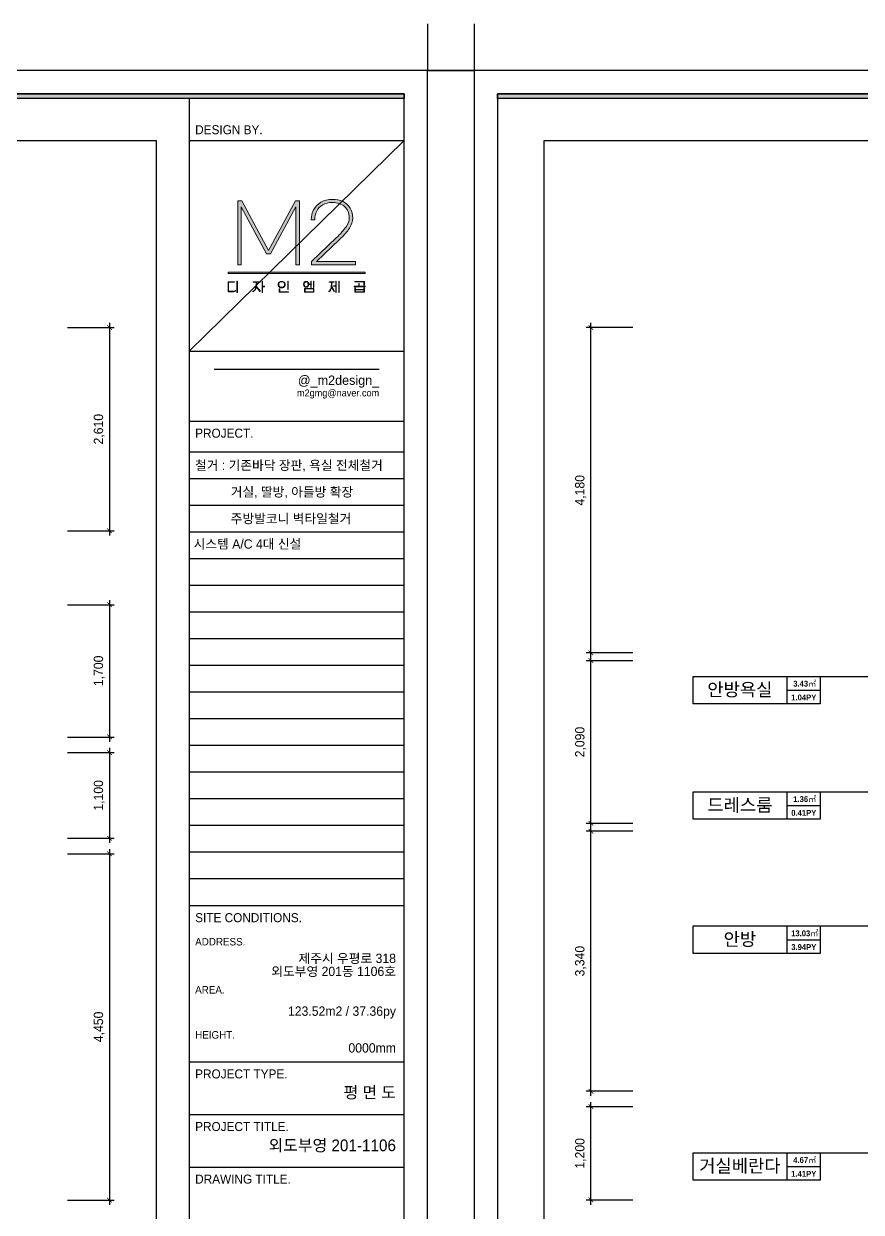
# Model space of a CAD drawing. Header units: inches. Extents: x -63256 to 33689, y -34490 to 100230.
# Drawn here: x -12956 to -2193, y -22138 to -6867 of the extents above; entities that cross this region are included whole.
import ezdxf
from ezdxf.enums import TextEntityAlignment as Align

# ---------------------------------------------------------------- set-up
doc = ezdxf.new("R2010")
doc.units = ezdxf.units.IN
doc.header["$LTSCALE"] = 100
doc.header["$MEASUREMENT"] = 0
for name, color, linetype in [('0-ELC TEXT', 7, 'Continuous'), ('03-TEXT', 3, 'Continuous'), ('07-DIM WAL', 5, 'Continuous'), ('_U+B808_U+C774_U+C5B4 2', 7, 'Continuous'), ('FORM(YOURNAME)-1', 1, 'Continuous'), ('FORM(YOURNAME)-11', 1, 'Continuous')]:
    doc.layers.add(name, color=color, linetype=linetype)
doc.styles.add('HY 울릉도 L', font='')
doc.styles.add('YOURNAME', font='')
doc.styles.add('넥슨고딕', font='')
doc.styles.add('코레일둥고', font='')
doc.styles.get('HY 울릉도 L').set_extended_font_data('HY울릉도L')
doc.styles.get('YOURNAME').set_extended_font_data('HYwulM')
doc.styles.get('넥슨고딕').set_extended_font_data('NEXON Lv1 Gothic Bold', bold=True)
doc.styles.get('코레일둥고').set_extended_font_data('Korail Round Gothic Medium')
doc.dimstyles.new('60', dxfattribs={"dimscale": 60, "dimtxt": 2, "dimasz": 1, "dimexe": 1, "dimexo": 1, "dimgap": 1, "dimtad": 1, "dimdec": 0, "dimrnd": 0.05, "dimdsep": 46, "dimlunit": 6, "dimtxsty": 'HY 울릉도 L', "dimblk": 'ARCHTICK', "dimcen": 2.5, "dimdle": 1, "dimclrd": 133, "dimclre": 133, "dimclrt": 30, "dimadec": 0, "dimazin": 0, "dimtfac": 1, "dimtdec": 0, "dimtix": 1, "dimtmove": 2, "dimatfit": 3, "dimldrblk": 'ARCHTICK', "dimfxl": 1, "dimlwd": -1, "dimlwe": -1, "dimarcsym": 0})

# ---------------------------------------------------------------- blocks, each defined once
blk = doc.blocks.new('block 34')
at = {"layer": '_U+B808_U+C774_U+C5B4 2'}
h = blk.add_hatch(color=35, dxfattribs=at)
h.dxf.hatch_style = 2
edge = h.paths.add_edge_path()
edge.add_spline(control_points=[(704.68, -105.78), (705.57, -106.21), (706.25, -106.83), (706.73, -107.63), (707.21, -108.43), (707.45, -109.38), (707.45, -110.46), (707.45, -111.43), (707.14, -112.39), (706.53, -113.34), (705.92, -114.29), (704.98, -115.38), (703.7, -116.62), (703.7, -116.62), (697.12, -122.91), (697.12, -122.91), (697.12, -122.91), (708.26, -122.91), (708.26, -122.91), (708.26, -122.91), (708.26, -123.82), (708.26, -123.82), (708.26, -123.82), (695.66, -123.82), (695.66, -123.82), (695.66, -123.82), (695.66, -122.91), (695.66, -122.91), (695.66, -122.91), (702.73, -116.15), (702.73, -116.15), (703.99, -114.93), (704.93, -113.86), (705.54, -112.95), (706.15, -112.03), (706.45, -111.2), (706.45, -110.46), (706.45, -109.07), (706.01, -107.98), (705.12, -107.2), (704.23, -106.42), (703.05, -106.03), (701.57, -106.03), (700.53, -106.03), (699.64, -106.26), (698.89, -106.71), (698.15, -107.15), (697.57, -107.75), (697.18, -108.5), (696.79, -109.25), (696.59, -110.06), (696.59, -110.94), (696.59, -110.94), (695.59, -110.94), (695.59, -110.94), (695.59, -109.89), (695.83, -108.93), (696.3, -108.05), (696.77, -107.17), (697.46, -106.46), (698.36, -105.93), (699.26, -105.4), (700.33, -105.13), (701.57, -105.13), (702.76, -105.13), (703.79, -105.35), (704.68, -105.78)], knot_values=[0, 0, 0, 0, 1, 1, 1, 2, 2, 2, 3, 3, 3, 4, 4, 4, 5, 5, 5, 6, 6, 6, 7, 7, 7, 8, 8, 8, 9, 9, 9, 10, 10, 10, 11, 11, 11, 12, 12, 12, 13, 13, 13, 14, 14, 14, 15, 15, 15, 16, 16, 16, 17, 17, 17, 18, 18, 18, 19, 19, 19, 20, 20, 20, 21, 21, 21, 22, 22, 22, 22], degree=3, periodic=0)
h = blk.add_hatch(color=35, dxfattribs=at)
h.dxf.hatch_style = 2
h.paths.add_polyline_path([(674.6, -105.53), (675.73, -105.53), (683.42, -119.69), (691.1, -105.53), (692.22, -105.53), (692.22, -123.82), (691.22, -123.82), (691.22, -107.31), (683.97, -120.67), (682.84, -120.67), (675.59, -107.31), (675.59, -123.82), (674.6, -123.82)])
at = {"layer": '_U+B808_U+C774_U+C5B4 2', "lineweight": 0}
blk.add_lwpolyline([(674.6, -105.53), (675.73, -105.53), (683.42, -119.69), (691.1, -105.53), (692.22, -105.53), (692.22, -123.82), (691.22, -123.82), (691.22, -107.31), (683.97, -120.67), (682.84, -120.67), (675.59, -107.31), (675.59, -123.82), (674.6, -123.82), (674.6, -105.53)], dxfattribs=at)
blk.add_open_spline([(704.68, -105.78), (705.57, -106.21), (706.25, -106.83), (706.73, -107.63), (707.21, -108.43), (707.45, -109.38), (707.45, -110.46), (707.45, -111.43), (707.14, -112.39), (706.53, -113.34), (705.92, -114.29), (704.98, -115.38), (703.7, -116.62), (703.7, -116.62), (697.12, -122.91), (697.12, -122.91), (697.12, -122.91), (708.26, -122.91), (708.26, -122.91), (708.26, -122.91), (708.26, -123.82), (708.26, -123.82), (708.26, -123.82), (695.66, -123.82), (695.66, -123.82), (695.66, -123.82), (695.66, -122.91), (695.66, -122.91), (695.66, -122.91), (702.73, -116.15), (702.73, -116.15), (703.99, -114.93), (704.93, -113.86), (705.54, -112.95), (706.15, -112.03), (706.45, -111.2), (706.45, -110.46), (706.45, -109.07), (706.01, -107.98), (705.12, -107.2), (704.23, -106.42), (703.05, -106.03), (701.57, -106.03), (700.53, -106.03), (699.64, -106.26), (698.89, -106.71), (698.15, -107.15), (697.57, -107.75), (697.18, -108.5), (696.79, -109.25), (696.59, -110.06), (696.59, -110.94), (696.59, -110.94), (695.59, -110.94), (695.59, -110.94), (695.59, -109.89), (695.83, -108.93), (696.3, -108.05), (696.77, -107.17), (697.46, -106.46), (698.36, -105.93), (699.26, -105.4), (700.33, -105.13), (701.57, -105.13), (702.76, -105.13), (703.79, -105.35), (704.68, -105.78)], degree=3, knots=[0, 0, 0, 0, 1, 1, 1, 2, 2, 2, 3, 3, 3, 4, 4, 4, 5, 5, 5, 6, 6, 6, 7, 7, 7, 8, 8, 8, 9, 9, 9, 10, 10, 10, 11, 11, 11, 12, 12, 12, 13, 13, 13, 14, 14, 14, 15, 15, 15, 16, 16, 16, 17, 17, 17, 18, 18, 18, 19, 19, 19, 20, 20, 20, 21, 21, 21, 22, 22, 22, 22], dxfattribs=at)
blk = doc.blocks.new('block 35')
at = {"layer": '_U+B808_U+C774_U+C5B4 2'}
h = blk.add_hatch(color=35, dxfattribs=at)
h.dxf.hatch_style = 2
edge = h.paths.add_edge_path()
edge.add_spline(control_points=[(673.72, -128.8), (673.72, -128.8), (672, -128.8), (672, -128.8), (672, -128.8), (672, -131.36), (672, -131.36), (672, -131.36), (673.14, -131.36), (673.14, -131.36), (673.29, -131.36), (673.44, -131.34), (673.6, -131.31), (673.75, -131.28), (673.88, -131.24), (673.98, -131.2), (673.98, -131.2), (673.98, -131.35), (673.98, -131.35), (673.88, -131.4), (673.75, -131.44), (673.6, -131.47), (673.45, -131.49), (673.3, -131.51), (673.14, -131.51), (673.14, -131.51), (671.83, -131.51), (671.83, -131.51), (671.83, -131.51), (671.83, -128.65), (671.83, -128.65), (671.83, -128.65), (673.72, -128.65), (673.72, -128.65), (673.72, -128.65), (673.72, -128.8), (673.72, -128.8)], knot_values=[0, 0, 0, 0, 1, 1, 1, 2, 2, 2, 3, 3, 3, 4, 4, 4, 5, 5, 5, 6, 6, 6, 7, 7, 7, 8, 8, 8, 9, 9, 9, 10, 10, 10, 11, 11, 11, 12, 12, 12, 12], degree=3, periodic=0)
h.paths.add_polyline_path([(674.54, -131.73), (674.38, -131.74), (674.38, -128.5), (674.54, -128.5)])
h = blk.add_hatch(color=35, dxfattribs=at)
h.dxf.hatch_style = 2
edge = h.paths.add_edge_path()
edge.add_spline(control_points=[(679.96, -130.01), (679.96, -130.01), (681.09, -131.37), (681.09, -131.37), (681.09, -131.37), (680.96, -131.47), (680.96, -131.47), (680.96, -131.47), (679.92, -130.19), (679.92, -130.19), (679.82, -130.57), (679.69, -130.87), (679.52, -131.09), (679.35, -131.32), (679.14, -131.46), (678.9, -131.51), (678.9, -131.51), (678.9, -131.36), (678.9, -131.36), (679.11, -131.3), (679.3, -131.16), (679.45, -130.93), (679.6, -130.7), (679.71, -130.39), (679.79, -130.03), (679.86, -129.66), (679.91, -129.25), (679.91, -128.8), (679.91, -128.8), (678.97, -128.8), (678.97, -128.8), (678.97, -128.8), (678.97, -128.65), (678.97, -128.65), (678.97, -128.65), (681, -128.65), (681, -128.65), (681, -128.65), (681, -128.8), (681, -128.8), (681, -128.8), (680.07, -128.8), (680.07, -128.8), (680.06, -129.26), (680.03, -129.66), (679.96, -130.01)], knot_values=[0, 0, 0, 0, 1, 1, 1, 2, 2, 2, 3, 3, 3, 4, 4, 4, 5, 5, 5, 6, 6, 6, 7, 7, 7, 8, 8, 8, 9, 9, 9, 10, 10, 10, 11, 11, 11, 12, 12, 12, 13, 13, 13, 14, 14, 14, 15, 15, 15, 15], degree=3, periodic=0)
h.paths.add_polyline_path([(682.21, -130.06), (681.69, -130.06), (681.69, -131.73), (681.54, -131.73), (681.54, -128.5), (681.69, -128.5), (681.69, -129.92), (682.21, -129.92)])
h = blk.add_hatch(color=35, dxfattribs=at)
h.dxf.hatch_style = 2
edge = h.paths.add_edge_path()
edge.add_spline(control_points=[(687.69, -128.68), (687.84, -128.76), (687.95, -128.87), (688.03, -129.01), (688.11, -129.15), (688.15, -129.3), (688.15, -129.47), (688.15, -129.64), (688.11, -129.8), (688.03, -129.94), (687.95, -130.08), (687.84, -130.19), (687.69, -130.27), (687.54, -130.35), (687.36, -130.39), (687.15, -130.39), (686.95, -130.39), (686.77, -130.35), (686.62, -130.27), (686.47, -130.19), (686.36, -130.08), (686.28, -129.94), (686.2, -129.8), (686.16, -129.64), (686.16, -129.47), (686.16, -129.3), (686.2, -129.15), (686.28, -129.01), (686.36, -128.87), (686.47, -128.76), (686.62, -128.68), (686.77, -128.6), (686.95, -128.56), (687.15, -128.56), (687.36, -128.56), (687.54, -128.6), (687.69, -128.68)], knot_values=[0, 0, 0, 0, 1, 1, 1, 2, 2, 2, 3, 3, 3, 4, 4, 4, 5, 5, 5, 6, 6, 6, 7, 7, 7, 8, 8, 8, 9, 9, 9, 10, 10, 10, 11, 11, 11, 12, 12, 12, 12], degree=3, periodic=0)
edge = h.paths.add_edge_path()
edge.add_spline(control_points=[(686.72, -128.79), (686.59, -128.86), (686.49, -128.95), (686.43, -129.07), (686.36, -129.18), (686.32, -129.32), (686.32, -129.47), (686.32, -129.63), (686.36, -129.76), (686.43, -129.88), (686.49, -130), (686.59, -130.09), (686.72, -130.15), (686.84, -130.22), (686.99, -130.25), (687.15, -130.25), (687.32, -130.25), (687.46, -130.22), (687.59, -130.15), (687.72, -130.09), (687.81, -130), (687.88, -129.88), (687.95, -129.76), (687.98, -129.63), (687.98, -129.47), (687.98, -129.32), (687.95, -129.18), (687.88, -129.07), (687.81, -128.95), (687.72, -128.86), (687.59, -128.79), (687.46, -128.73), (687.32, -128.7), (687.15, -128.7), (686.99, -128.7), (686.84, -128.73), (686.72, -128.79)], knot_values=[0, 0, 0, 0, 1, 1, 1, 2, 2, 2, 3, 3, 3, 4, 4, 4, 5, 5, 5, 6, 6, 6, 7, 7, 7, 8, 8, 8, 9, 9, 9, 10, 10, 10, 11, 11, 11, 12, 12, 12, 12], degree=3, periodic=0)
h.paths.add_polyline_path([(686.6, -131.51), (689.15, -131.51), (689.15, -131.66), (686.44, -131.66), (686.44, -130.66), (686.6, -130.66)])
h.paths.add_polyline_path([(689.03, -130.91), (688.87, -130.91), (688.87, -128.5), (689.03, -128.5)])
h = blk.add_hatch(color=35, dxfattribs=at)
h.dxf.hatch_style = 2
edge = h.paths.add_edge_path()
edge.add_spline(control_points=[(694.67, -130), (694.55, -130.16), (694.37, -130.23), (694.14, -130.23), (693.91, -130.23), (693.73, -130.16), (693.61, -130), (693.48, -129.84), (693.42, -129.64), (693.42, -129.39), (693.42, -129.14), (693.48, -128.94), (693.61, -128.78), (693.73, -128.62), (693.91, -128.54), (694.14, -128.54), (694.35, -128.54), (694.51, -128.61), (694.63, -128.74), (694.75, -128.87), (694.83, -129.04), (694.85, -129.25), (694.85, -129.25), (695.45, -129.25), (695.45, -129.25), (695.45, -129.25), (695.45, -128.52), (695.45, -128.52), (695.45, -128.52), (695.61, -128.52), (695.61, -128.52), (695.61, -128.52), (695.61, -130.29), (695.61, -130.29), (695.61, -130.29), (695.45, -130.29), (695.45, -130.29), (695.45, -130.29), (695.45, -129.4), (695.45, -129.4), (695.45, -129.4), (694.86, -129.4), (694.86, -129.4), (694.85, -129.64), (694.79, -129.85), (694.67, -130)], knot_values=[0, 0, 0, 0, 1, 1, 1, 2, 2, 2, 3, 3, 3, 4, 4, 4, 5, 5, 5, 6, 6, 6, 7, 7, 7, 8, 8, 8, 9, 9, 9, 10, 10, 10, 11, 11, 11, 12, 12, 12, 13, 13, 13, 14, 14, 14, 15, 15, 15, 15], degree=3, periodic=0)
edge = h.paths.add_edge_path()
edge.add_spline(control_points=[(693.73, -129.9), (693.83, -130.03), (693.97, -130.09), (694.14, -130.09), (694.31, -130.09), (694.45, -130.03), (694.55, -129.9), (694.65, -129.78), (694.7, -129.61), (694.7, -129.39), (694.7, -129.17), (694.65, -129), (694.55, -128.87), (694.45, -128.75), (694.31, -128.69), (694.14, -128.69), (693.97, -128.69), (693.83, -128.75), (693.73, -128.87), (693.63, -129), (693.58, -129.17), (693.58, -129.39), (693.58, -129.61), (693.63, -129.78), (693.73, -129.9)], knot_values=[0, 0, 0, 0, 1, 1, 1, 2, 2, 2, 3, 3, 3, 4, 4, 4, 5, 5, 5, 6, 6, 6, 7, 7, 7, 8, 8, 8, 8], degree=3, periodic=0)
h.paths.add_polyline_path([(693.69, -130.55), (696.36, -130.55), (696.36, -131.66), (693.69, -131.66)])
h.paths.add_polyline_path([(693.85, -131.51), (696.2, -131.51), (696.2, -130.7), (693.85, -130.7)])
h.paths.add_polyline_path([(696.36, -128.5), (696.36, -130.32), (696.2, -130.32), (696.2, -128.5)])
h = blk.add_hatch(color=35, dxfattribs=at)
h.dxf.hatch_style = 2
edge = h.paths.add_edge_path()
edge.add_spline(control_points=[(701.46, -129.93), (701.46, -129.93), (702.28, -131.39), (702.28, -131.39), (702.28, -131.39), (702.15, -131.47), (702.15, -131.47), (702.15, -131.47), (701.43, -130.17), (701.43, -130.17), (701.3, -130.94), (701.03, -131.39), (700.63, -131.51), (700.63, -131.51), (700.63, -131.35), (700.63, -131.35), (700.88, -131.26), (701.06, -130.99), (701.18, -130.55), (701.3, -130.1), (701.37, -129.52), (701.37, -128.8), (701.37, -128.8), (700.67, -128.8), (700.67, -128.8), (700.67, -128.8), (700.67, -128.65), (700.67, -128.65), (700.67, -128.65), (702.19, -128.65), (702.19, -128.65), (702.19, -128.65), (702.19, -128.8), (702.19, -128.8), (702.19, -128.8), (701.53, -128.8), (701.53, -128.8), (701.52, -129.25), (701.5, -129.63), (701.46, -129.93)], knot_values=[0, 0, 0, 0, 1, 1, 1, 2, 2, 2, 3, 3, 3, 4, 4, 4, 5, 5, 5, 6, 6, 6, 7, 7, 7, 8, 8, 8, 9, 9, 9, 10, 10, 10, 11, 11, 11, 12, 12, 12, 13, 13, 13, 13], degree=3, periodic=0)
h.paths.add_polyline_path([(702.59, -128.52), (702.75, -128.52), (702.75, -131.68), (702.59, -131.68), (702.59, -129.95), (702, -129.95), (702, -129.8), (702.59, -129.8)])
h.paths.add_polyline_path([(703.61, -128.5), (703.61, -131.73), (703.45, -131.73), (703.45, -128.5)])
h = blk.add_hatch(color=35, dxfattribs=at)
h.dxf.hatch_style = 2
h.paths.add_polyline_path([(711.02, -129.93), (711.02, -130.07), (707.82, -130.07), (707.82, -129.93), (709.16, -129.93), (709.16, -129.2), (709.32, -129.2), (709.32, -129.93)])
h.paths.add_polyline_path([(710.61, -128.72), (708.07, -128.72), (708.07, -128.57), (710.77, -128.57), (710.77, -129.64), (710.61, -129.64)])
h.paths.add_polyline_path([(710.61, -130.36), (710.77, -130.36), (710.77, -131.66), (708.08, -131.66), (708.08, -130.36), (708.24, -130.36), (708.24, -130.83), (710.61, -130.83)])
h.paths.add_polyline_path([(710.61, -131.52), (710.61, -130.97), (708.24, -130.97), (708.24, -131.52)])
at = {"layer": '_U+B808_U+C774_U+C5B4 2', "lineweight": 0}
for points in [[(674.54, -131.73), (674.38, -131.74), (674.38, -128.5), (674.54, -128.5), (674.54, -131.73)], [(682.21, -130.06), (681.69, -130.06), (681.69, -131.73), (681.54, -131.73), (681.54, -128.5), (681.69, -128.5), (681.69, -129.92), (682.21, -129.92), (682.21, -130.06)], [(689.03, -130.91), (688.87, -130.91), (688.87, -128.5), (689.03, -128.5), (689.03, -130.91)], [(696.36, -128.5), (696.36, -130.32), (696.2, -130.32), (696.2, -128.5), (696.36, -128.5)], [(702.59, -128.52), (702.75, -128.52), (702.75, -131.68), (702.59, -131.68), (702.59, -129.95), (702, -129.95), (702, -129.8), (702.59, -129.8), (702.59, -128.52)], [(703.61, -128.5), (703.61, -131.73), (703.45, -131.73), (703.45, -128.5), (703.61, -128.5)], [(710.61, -128.72), (708.07, -128.72), (708.07, -128.57), (710.77, -128.57), (710.77, -129.64), (710.61, -129.64), (710.61, -128.72)], [(686.6, -131.51), (689.15, -131.51), (689.15, -131.66), (686.44, -131.66), (686.44, -130.66), (686.6, -130.66), (686.6, -131.51)], [(693.69, -130.55), (696.36, -130.55), (696.36, -131.66), (693.69, -131.66), (693.69, -130.55)], [(693.85, -131.51), (696.2, -131.51), (696.2, -130.7), (693.85, -130.7), (693.85, -131.51)], [(711.02, -129.93), (711.02, -130.07), (707.82, -130.07), (707.82, -129.93), (709.16, -129.93), (709.16, -129.2), (709.32, -129.2), (709.32, -129.93), (711.02, -129.93)], [(710.61, -130.36), (710.77, -130.36), (710.77, -131.66), (708.08, -131.66), (708.08, -130.36), (708.24, -130.36), (708.24, -130.83), (710.61, -130.83), (710.61, -130.36)], [(710.61, -131.52), (710.61, -130.97), (708.24, -130.97), (708.24, -131.52), (710.61, -131.52)]]:
    blk.add_lwpolyline(points, dxfattribs=at)
for points, knots in [([(673.72, -128.8), (673.72, -128.8), (672, -128.8), (672, -128.8), (672, -128.8), (672, -131.36), (672, -131.36), (672, -131.36), (673.14, -131.36), (673.14, -131.36), (673.29, -131.36), (673.44, -131.34), (673.6, -131.31), (673.75, -131.28), (673.88, -131.24), (673.98, -131.2), (673.98, -131.2), (673.98, -131.35), (673.98, -131.35), (673.88, -131.4), (673.75, -131.44), (673.6, -131.47), (673.45, -131.49), (673.3, -131.51), (673.14, -131.51), (673.14, -131.51), (671.83, -131.51), (671.83, -131.51), (671.83, -131.51), (671.83, -128.65), (671.83, -128.65), (671.83, -128.65), (673.72, -128.65), (673.72, -128.65), (673.72, -128.65), (673.72, -128.8), (673.72, -128.8)], [0, 0, 0, 0, 1, 1, 1, 2, 2, 2, 3, 3, 3, 4, 4, 4, 5, 5, 5, 6, 6, 6, 7, 7, 7, 8, 8, 8, 9, 9, 9, 10, 10, 10, 11, 11, 11, 12, 12, 12, 12]), ([(679.96, -130.01), (679.96, -130.01), (681.09, -131.37), (681.09, -131.37), (681.09, -131.37), (680.96, -131.47), (680.96, -131.47), (680.96, -131.47), (679.92, -130.19), (679.92, -130.19), (679.82, -130.57), (679.69, -130.87), (679.52, -131.09), (679.35, -131.32), (679.14, -131.46), (678.9, -131.51), (678.9, -131.51), (678.9, -131.36), (678.9, -131.36), (679.11, -131.3), (679.3, -131.16), (679.45, -130.93), (679.6, -130.7), (679.71, -130.39), (679.79, -130.03), (679.86, -129.66), (679.91, -129.25), (679.91, -128.8), (679.91, -128.8), (678.97, -128.8), (678.97, -128.8), (678.97, -128.8), (678.97, -128.65), (678.97, -128.65), (678.97, -128.65), (681, -128.65), (681, -128.65), (681, -128.65), (681, -128.8), (681, -128.8), (681, -128.8), (680.07, -128.8), (680.07, -128.8), (680.06, -129.26), (680.03, -129.66), (679.96, -130.01)], [0, 0, 0, 0, 1, 1, 1, 2, 2, 2, 3, 3, 3, 4, 4, 4, 5, 5, 5, 6, 6, 6, 7, 7, 7, 8, 8, 8, 9, 9, 9, 10, 10, 10, 11, 11, 11, 12, 12, 12, 13, 13, 13, 14, 14, 14, 15, 15, 15, 15]), ([(687.69, -128.68), (687.84, -128.76), (687.95, -128.87), (688.03, -129.01), (688.11, -129.15), (688.15, -129.3), (688.15, -129.47), (688.15, -129.64), (688.11, -129.8), (688.03, -129.94), (687.95, -130.08), (687.84, -130.19), (687.69, -130.27), (687.54, -130.35), (687.36, -130.39), (687.15, -130.39), (686.95, -130.39), (686.77, -130.35), (686.62, -130.27), (686.47, -130.19), (686.36, -130.08), (686.28, -129.94), (686.2, -129.8), (686.16, -129.64), (686.16, -129.47), (686.16, -129.3), (686.2, -129.15), (686.28, -129.01), (686.36, -128.87), (686.47, -128.76), (686.62, -128.68), (686.77, -128.6), (686.95, -128.56), (687.15, -128.56), (687.36, -128.56), (687.54, -128.6), (687.69, -128.68)], [0, 0, 0, 0, 1, 1, 1, 2, 2, 2, 3, 3, 3, 4, 4, 4, 5, 5, 5, 6, 6, 6, 7, 7, 7, 8, 8, 8, 9, 9, 9, 10, 10, 10, 11, 11, 11, 12, 12, 12, 12]), ([(686.72, -128.79), (686.59, -128.86), (686.49, -128.95), (686.43, -129.07), (686.36, -129.18), (686.32, -129.32), (686.32, -129.47), (686.32, -129.63), (686.36, -129.76), (686.43, -129.88), (686.49, -130), (686.59, -130.09), (686.72, -130.15), (686.84, -130.22), (686.99, -130.25), (687.15, -130.25), (687.32, -130.25), (687.46, -130.22), (687.59, -130.15), (687.72, -130.09), (687.81, -130), (687.88, -129.88), (687.95, -129.76), (687.98, -129.63), (687.98, -129.47), (687.98, -129.32), (687.95, -129.18), (687.88, -129.07), (687.81, -128.95), (687.72, -128.86), (687.59, -128.79), (687.46, -128.73), (687.32, -128.7), (687.15, -128.7), (686.99, -128.7), (686.84, -128.73), (686.72, -128.79)], [0, 0, 0, 0, 1, 1, 1, 2, 2, 2, 3, 3, 3, 4, 4, 4, 5, 5, 5, 6, 6, 6, 7, 7, 7, 8, 8, 8, 9, 9, 9, 10, 10, 10, 11, 11, 11, 12, 12, 12, 12]), ([(694.67, -130), (694.55, -130.16), (694.37, -130.23), (694.14, -130.23), (693.91, -130.23), (693.73, -130.16), (693.61, -130), (693.48, -129.84), (693.42, -129.64), (693.42, -129.39), (693.42, -129.14), (693.48, -128.94), (693.61, -128.78), (693.73, -128.62), (693.91, -128.54), (694.14, -128.54), (694.35, -128.54), (694.51, -128.61), (694.63, -128.74), (694.75, -128.87), (694.83, -129.04), (694.85, -129.25), (694.85, -129.25), (695.45, -129.25), (695.45, -129.25), (695.45, -129.25), (695.45, -128.52), (695.45, -128.52), (695.45, -128.52), (695.61, -128.52), (695.61, -128.52), (695.61, -128.52), (695.61, -130.29), (695.61, -130.29), (695.61, -130.29), (695.45, -130.29), (695.45, -130.29), (695.45, -130.29), (695.45, -129.4), (695.45, -129.4), (695.45, -129.4), (694.86, -129.4), (694.86, -129.4), (694.85, -129.64), (694.79, -129.85), (694.67, -130)], [0, 0, 0, 0, 1, 1, 1, 2, 2, 2, 3, 3, 3, 4, 4, 4, 5, 5, 5, 6, 6, 6, 7, 7, 7, 8, 8, 8, 9, 9, 9, 10, 10, 10, 11, 11, 11, 12, 12, 12, 13, 13, 13, 14, 14, 14, 15, 15, 15, 15]), ([(693.73, -129.9), (693.83, -130.03), (693.97, -130.09), (694.14, -130.09), (694.31, -130.09), (694.45, -130.03), (694.55, -129.9), (694.65, -129.78), (694.7, -129.61), (694.7, -129.39), (694.7, -129.17), (694.65, -129), (694.55, -128.87), (694.45, -128.75), (694.31, -128.69), (694.14, -128.69), (693.97, -128.69), (693.83, -128.75), (693.73, -128.87), (693.63, -129), (693.58, -129.17), (693.58, -129.39), (693.58, -129.61), (693.63, -129.78), (693.73, -129.9)], [0, 0, 0, 0, 1, 1, 1, 2, 2, 2, 3, 3, 3, 4, 4, 4, 5, 5, 5, 6, 6, 6, 7, 7, 7, 8, 8, 8, 8]), ([(701.46, -129.93), (701.46, -129.93), (702.28, -131.39), (702.28, -131.39), (702.28, -131.39), (702.15, -131.47), (702.15, -131.47), (702.15, -131.47), (701.43, -130.17), (701.43, -130.17), (701.3, -130.94), (701.03, -131.39), (700.63, -131.51), (700.63, -131.51), (700.63, -131.35), (700.63, -131.35), (700.88, -131.26), (701.06, -130.99), (701.18, -130.55), (701.3, -130.1), (701.37, -129.52), (701.37, -128.8), (701.37, -128.8), (700.67, -128.8), (700.67, -128.8), (700.67, -128.8), (700.67, -128.65), (700.67, -128.65), (700.67, -128.65), (702.19, -128.65), (702.19, -128.65), (702.19, -128.65), (702.19, -128.8), (702.19, -128.8), (702.19, -128.8), (701.53, -128.8), (701.53, -128.8), (701.52, -129.25), (701.5, -129.63), (701.46, -129.93)], [0, 0, 0, 0, 1, 1, 1, 2, 2, 2, 3, 3, 3, 4, 4, 4, 5, 5, 5, 6, 6, 6, 7, 7, 7, 8, 8, 8, 9, 9, 9, 10, 10, 10, 11, 11, 11, 12, 12, 12, 13, 13, 13, 13])]:
    blk.add_open_spline(points, degree=3, knots=knots, dxfattribs=at)
blk = doc.blocks.new('block 33')
at = {"layer": '_U+B808_U+C774_U+C5B4 2'}
for name in ['block 34', 'block 35']:
    blk.add_blockref(name, (0, 0), dxfattribs=at)
blk = doc.blocks.new('block 32')
at = {"layer": '_U+B808_U+C774_U+C5B4 2'}
h = blk.add_hatch(color=35, dxfattribs=at)
h.dxf.hatch_style = 2
h.paths.add_polyline_path([(711.02, -126.32), (671.83, -126.32), (671.83, -125.91), (711.02, -125.91)])
at = {"layer": '_U+B808_U+C774_U+C5B4 2', "lineweight": 0}
blk.add_lwpolyline([(711.02, -126.32), (671.83, -126.32), (671.83, -125.91), (711.02, -125.91), (711.02, -126.32)], dxfattribs=at)
at = {"layer": '_U+B808_U+C774_U+C5B4 2'}
blk.add_blockref('block 33', (0, 0), dxfattribs=at)
blk = doc.blocks.new('FORM-ELEVATION')
at = {"layer": 'FORM(YOURNAME)-11'}
h = blk.add_hatch(color=256, dxfattribs=at)
h.dxf.hatch_style = 1
h.paths.add_polyline_path([(-10309, 35708), (71691, 35708), (71691, 35508), (-10309, 35508)])
h.paths.add_polyline_path([(-10309, -21492), (71691, -21492), (71691, -21692), (-10309, -21692)])
at = {"layer": 'Defpoints', "color": 158}
for p, q in [((62481, 35508), (62481, -21492)), ((62481, 33708), (71691, 33708)), ((62481, 24686), (71691, 33708)), ((62481, 24686), (71691, 24686)), ((71691, 20353), (62481, 20353)), ((71691, 19211), (62481, 19211)), ((71691, 18069), (62481, 18069)), ((71691, 16927), (62481, 16927)), ((71691, 15784), (62481, 15784)), ((71691, 14642), (62481, 14642)), ((71691, 13500), (62481, 13500)), ((71691, 12358), (62481, 12358)), ((71691, 11216), (62481, 11216)), ((71691, 10074), (62481, 10074)), ((71691, 8932), (62481, 8932)), ((71691, 7790), (62481, 7790)), ((71691, 6647), (62481, 6647)), ((71691, 5505), (62481, 5505)), ((71691, 4363), (62481, 4363)), ((71691, 3221), (62481, 3221)), ((71691, 2079), (62481, 2079))]:
    blk.add_line(p, q, dxfattribs=at)
at = {"layer": 'Defpoints', "color": 1}
for points in [[(-11309, 38708), (-11309, 36708), (-13309, 36708)], [(72691, 38708), (72691, 36708), (74691, 36708)]]:
    blk.add_lwpolyline(points, dxfattribs=at)
at = {"layer": 'Defpoints', "color": 158}
for points in [[(-10309, -21692), (71691, -21692), (71691, 35708), (-10309, 35708)], [(-8309, 33708), (61071, 33708), (61071, -19692), (-8309, -19692)]]:
    blk.add_lwpolyline(points, close=True, dxfattribs=at)
at = {"layer": 'FORM(YOURNAME)-11', "color": 251}
blk.add_line((63550, 23916), (70622, 23916), dxfattribs=at)
at = {"layer": 'FORM(YOURNAME)-11', "color": 14}
for p, q in [((62481, 21686), (71691, 21686)), ((62481, 937), (71691, 937)), ((62481, -5756), (71691, -5756)), ((62481, -8009), (71691, -8009)), ((62481, -10261), (71691, -10261))]:
    blk.add_line(p, q, dxfattribs=at)
at = {"layer": 'FORM(YOURNAME)-11', "color": 250}
blk.add_lwpolyline([(-11309, -22692), (72691, -22692), (72691, 36708), (-11309, 36708)], close=True, dxfattribs=at)
at = {"layer": 'FORM(YOURNAME)-11'}
blk.add_lwpolyline([(-10309, 35708), (71691, 35708), (71691, 35508), (-10309, 35508)], close=True, dxfattribs=at)
at = {"layer": '_U+B808_U+C774_U+C5B4 2', "xscale": 150, "yscale": 150, "zscale": 150}
blk.add_blockref('block 32', (-36628, 46957), dxfattribs=at)
at = {"layer": 'FORM(YOURNAME)-11', "color": 14, "style": 'YOURNAME'}
for s, height, p in [('DESIGN BY.', 386.1, (62739, 34170)), ('PROJECT.', 386.1, (62739, 21172)), ('SITE CONDITIONS.', 386.14, (62739, 422)), ('PROJECT TYPE.', 386.14, (62739, -6271)), ('PROJECT TITLE.', 386.14, (62739, -8524)), ('DRAWING TITLE.', 386.14, (62739, -10776))]:
    blk.add_text(s, height=height, dxfattribs=at).set_placement(p, align=Align.MIDDLE_LEFT)
for s, height, width, p in [('@_m2design_', 400, 1.03, (70622, 23242)), ('m2gmg@naver.com', 300, 0.995, (70622, 22747))]:
    blk.add_text(s, height=height, dxfattribs=dict(at, width=width)).set_placement(p, align=Align.RIGHT)
at = {"layer": 'FORM(YOURNAME)-11', "color": 251, "style": 'YOURNAME'}
for s, p in [('ADDRESS.', (62739, -608)), ('AREA.', (62739, -2667)), ('HEIGHT.', (62739, -4598))]:
    blk.add_text(s, height=321.8, dxfattribs=at).set_placement(p, align=Align.MIDDLE_LEFT)
at = {"layer": 'FORM(YOURNAME)-11', "color": 3, "style": 'YOURNAME'}
for tag, height, p in [('1', 451, (71041, -1219)), ('2', 451, (71041, -1863)), ('3', 451, (71041, -3150)), ('4', 451, (71041, -5081)), ('5', 515, (71041, -7398)), ('6', 515, (71041, -9650)), ('7', 515, (71041, -11903)), ('8', 515, (71041, -14155)), ('9', 515, (71041, -16408)), ('10', 515, (66791, -18596)), ('11', 515, (71041, -18660)), ('12', 515, (66791, -20848)), ('13', 515, (71041, -20848))]:
    blk.add_attdef(tag, text='', height=height, dxfattribs=at).set_placement(p, align=Align.MIDDLE_RIGHT)
blk = doc.blocks.new('_ArchTick')
at = {"color": 0, "linetype": 'ByBlock', "const_width": 0.15}
blk.add_lwpolyline([(-0.5, -0.5), (0.5, 0.5)], dxfattribs=at)
blk = doc.blocks.new('*D240')
at = {"layer": '07-DIM WAL', "color": 133, "transparency": 16777216}
for p, q in [((-12393, -10772), (-11793, -10772)), ((-11853, -10712), (-11853, -13442)), ((-12393, -13382), (-11793, -13382))]:
    blk.add_line(p, q, dxfattribs=at)
at = {"layer": 'Defpoints', "color": 0, "transparency": 16777216}
for p in [(-12453, -10772), (-12453, -13382), (-11853, -13382)]:
    blk.add_point(p, dxfattribs=at)
at = {"layer": '07-DIM WAL', "color": 133, "transparency": 16777216, "xscale": 60, "yscale": 60, "zscale": 60}
for p, rotation in [((-11853, -10772), 90), ((-11853, -13382), 270)]:
    blk.add_blockref('_ArchTick', p, dxfattribs=dict(at, rotation=rotation))
at = {"layer": '07-DIM WAL', "color": 30, "transparency": 16777216, "insert": (-11985, -12077), "char_height": 120, "attachment_point": 5, "rotation": 90, "style": 'HY 울릉도 L'}
blk.add_mtext('2,610', dxfattribs=at)
blk = doc.blocks.new('*D241')
at = {"layer": '07-DIM WAL', "color": 133, "transparency": 16777216}
for p, q in [((-12393, -14332), (-11793, -14332)), ((-11853, -14272), (-11853, -16092)), ((-12393, -16032), (-11793, -16032))]:
    blk.add_line(p, q, dxfattribs=at)
at = {"layer": 'Defpoints', "color": 0, "transparency": 16777216}
for p in [(-12453, -14332), (-12453, -16032), (-11853, -16032)]:
    blk.add_point(p, dxfattribs=at)
at = {"layer": '07-DIM WAL', "color": 133, "transparency": 16777216, "xscale": 60, "yscale": 60, "zscale": 60}
for p, rotation in [((-11853, -14332), 90), ((-11853, -16032), 270)]:
    blk.add_blockref('_ArchTick', p, dxfattribs=dict(at, rotation=rotation))
at = {"layer": '07-DIM WAL', "color": 30, "transparency": 16777216, "insert": (-11985, -15182), "char_height": 120, "attachment_point": 5, "rotation": 90, "style": 'HY 울릉도 L'}
blk.add_mtext('1,700', dxfattribs=at)
blk = doc.blocks.new('*D242')
at = {"layer": '07-DIM WAL', "color": 133, "transparency": 16777216}
for p, q in [((-11853, -16172), (-11853, -17392)), ((-12393, -16232), (-11793, -16232)), ((-12393, -17332), (-11793, -17332))]:
    blk.add_line(p, q, dxfattribs=at)
at = {"layer": 'Defpoints', "color": 0, "transparency": 16777216}
for p in [(-12453, -16232), (-12453, -17332), (-11853, -17332)]:
    blk.add_point(p, dxfattribs=at)
at = {"layer": '07-DIM WAL', "color": 133, "transparency": 16777216, "xscale": 60, "yscale": 60, "zscale": 60}
for p, rotation in [((-11853, -16232), 90), ((-11853, -17332), 270)]:
    blk.add_blockref('_ArchTick', p, dxfattribs=dict(at, rotation=rotation))
at = {"layer": '07-DIM WAL', "color": 30, "transparency": 16777216, "insert": (-11985, -16782), "char_height": 120, "attachment_point": 5, "rotation": 90, "style": 'HY 울릉도 L'}
blk.add_mtext('1,100', dxfattribs=at)
blk = doc.blocks.new('*D243')
at = {"layer": '07-DIM WAL', "color": 133, "transparency": 16777216}
for p, q in [((-12393, -17532), (-11793, -17532)), ((-11853, -17472), (-11853, -22042)), ((-12393, -21982), (-11793, -21982))]:
    blk.add_line(p, q, dxfattribs=at)
at = {"layer": 'Defpoints', "color": 0, "transparency": 16777216}
for p in [(-12453, -17532), (-12453, -21982), (-11853, -21982)]:
    blk.add_point(p, dxfattribs=at)
at = {"layer": '07-DIM WAL', "color": 133, "transparency": 16777216, "xscale": 60, "yscale": 60, "zscale": 60}
for p, rotation in [((-11853, -17532), 90), ((-11853, -21982), 270)]:
    blk.add_blockref('_ArchTick', p, dxfattribs=dict(at, rotation=rotation))
at = {"layer": '07-DIM WAL', "color": 30, "transparency": 16777216, "insert": (-11985, -19757), "char_height": 120, "attachment_point": 5, "rotation": 90, "style": 'HY 울릉도 L'}
blk.add_mtext('4,450', dxfattribs=at)
blk = doc.blocks.new('*D282')
at = {"layer": '07-DIM WAL', "color": 133, "transparency": 16777216}
for p, q in [((-5667, -22042), (-5667, -20722)), ((-5127, -20782), (-5727, -20782)), ((-5127, -21982), (-5727, -21982))]:
    blk.add_line(p, q, dxfattribs=at)
at = {"layer": 'Defpoints', "color": 0, "transparency": 16777216}
for p in [(-5667, -20782), (-5067, -20782), (-5067, -21982)]:
    blk.add_point(p, dxfattribs=at)
at = {"layer": '07-DIM WAL', "color": 133, "transparency": 16777216, "xscale": 60, "yscale": 60, "zscale": 60}
for p, rotation in [((-5667, -20782), 90), ((-5667, -21982), 270)]:
    blk.add_blockref('_ArchTick', p, dxfattribs=dict(at, rotation=rotation))
at = {"layer": '07-DIM WAL', "color": 30, "transparency": 16777216, "insert": (-5799, -21382), "char_height": 120, "attachment_point": 5, "rotation": 90, "style": 'HY 울릉도 L'}
blk.add_mtext('1,200', dxfattribs=at)
blk = doc.blocks.new('*D283')
at = {"layer": '07-DIM WAL', "color": 133, "transparency": 16777216}
for p, q in [((-5127, -17242), (-5727, -17242)), ((-5667, -20642), (-5667, -17182)), ((-5127, -20582), (-5727, -20582))]:
    blk.add_line(p, q, dxfattribs=at)
at = {"layer": 'Defpoints', "color": 0, "transparency": 16777216}
for p in [(-5667, -17242), (-5067, -17242), (-5067, -20582)]:
    blk.add_point(p, dxfattribs=at)
at = {"layer": '07-DIM WAL', "color": 133, "transparency": 16777216, "xscale": 60, "yscale": 60, "zscale": 60}
for p, rotation in [((-5667, -17242), 90), ((-5667, -20582), 270)]:
    blk.add_blockref('_ArchTick', p, dxfattribs=dict(at, rotation=rotation))
at = {"layer": '07-DIM WAL', "color": 30, "transparency": 16777216, "insert": (-5799, -18912), "char_height": 120, "attachment_point": 5, "rotation": 90, "style": 'HY 울릉도 L'}
blk.add_mtext('3,340', dxfattribs=at)
blk = doc.blocks.new('*D284')
at = {"layer": '07-DIM WAL', "color": 133, "transparency": 16777216}
for p, q in [((-5127, -15052), (-5727, -15052)), ((-5667, -17202), (-5667, -14992)), ((-5127, -17142), (-5727, -17142))]:
    blk.add_line(p, q, dxfattribs=at)
at = {"layer": 'Defpoints', "color": 0, "transparency": 16777216}
for p in [(-5667, -15052), (-5067, -15052), (-5067, -17142)]:
    blk.add_point(p, dxfattribs=at)
at = {"layer": '07-DIM WAL', "color": 133, "transparency": 16777216, "xscale": 60, "yscale": 60, "zscale": 60}
for p, rotation in [((-5667, -15052), 90), ((-5667, -17142), 270)]:
    blk.add_blockref('_ArchTick', p, dxfattribs=dict(at, rotation=rotation))
at = {"layer": '07-DIM WAL', "color": 30, "transparency": 16777216, "insert": (-5799, -16097), "char_height": 120, "attachment_point": 5, "rotation": 90, "style": 'HY 울릉도 L'}
blk.add_mtext('2,090', dxfattribs=at)
blk = doc.blocks.new('*D285')
at = {"layer": '07-DIM WAL', "color": 133, "transparency": 16777216}
for p, q in [((-5127, -10772), (-5727, -10772)), ((-5667, -15012), (-5667, -10712)), ((-5127, -14952), (-5727, -14952))]:
    blk.add_line(p, q, dxfattribs=at)
at = {"layer": 'Defpoints', "color": 0, "transparency": 16777216}
for p in [(-5667, -10772), (-5067, -10772), (-5067, -14952)]:
    blk.add_point(p, dxfattribs=at)
at = {"layer": '07-DIM WAL', "color": 133, "transparency": 16777216, "xscale": 60, "yscale": 60, "zscale": 60}
for p, rotation in [((-5667, -10772), 90), ((-5667, -14952), 270)]:
    blk.add_blockref('_ArchTick', p, dxfattribs=dict(at, rotation=rotation))
at = {"layer": '07-DIM WAL', "color": 30, "transparency": 16777216, "insert": (-5799, -12862), "char_height": 120, "attachment_point": 5, "rotation": 90, "style": 'HY 울릉도 L'}
blk.add_mtext('4,180', dxfattribs=at)

msp = doc.modelspace()

# ---------------------------------------------------------------- linework, layer by layer
at = {"layer": '0-ELC TEXT'}
for p, q in [((-3144.3, -15606.6), (-3144.3, -15252.8)), ((-2719.6, -15252.8), (-1114.4, -15252.8)), ((-3144.3, -15429.7), (-2719.6, -15429.7)), ((-3144.3, -17089.2), (-3144.3, -16735.4)), ((-2719.6, -16735.4), (102.6, -16735.4)), ((-3144.3, -16912.3), (-2719.6, -16912.3)), ((-3144.3, -18813.8), (-3144.3, -18460.1)), ((-2719.6, -18460.1), (-1114.4, -18460.1)), ((-3144.3, -18636.9), (-2719.6, -18636.9)), ((-3144.3, -21727), (-3144.3, -21373.3)), ((-2719.6, -21373.3), (-1114.4, -21373.3)), ((-3144.3, -21550.1), (-2719.6, -21550.1))]:
    msp.add_line(p, q, dxfattribs=at)
for points in [[(-4351.5, -15252.8), (-2719.6, -15252.8), (-2719.6, -15606.6), (-4351.5, -15606.6)], [(-4351.5, -16735.4), (-2719.6, -16735.4), (-2719.6, -17089.2), (-4351.5, -17089.2)], [(-4351.5, -18460.1), (-2719.6, -18460.1), (-2719.6, -18813.8), (-4351.5, -18813.8)], [(-4351.5, -21373.3), (-2719.6, -21373.3), (-2719.6, -21727), (-4351.5, -21727)]]:
    msp.add_lwpolyline(points, close=True, dxfattribs=at)

# ---------------------------------------------------------------- block references
at = {"layer": 'FORM(YOURNAME)-1'}
ref = msp.add_blockref('FORM-ELEVATION', (-29574.7, -18479.9), dxfattribs=dict(at, xscale=0.3, yscale=0.3, zscale=0.3))
ref.add_attrib('6', '외도부영 201-1106', dxfattribs={"layer": 'FORM(YOURNAME)-11', "color": 3, "height": 150, "style": 'YOURNAME'}).set_placement((-8172.5, -21278.7), align=Align.MIDDLE_RIGHT)
ref.add_attrib('5', '평 면 도', dxfattribs={"layer": 'FORM(YOURNAME)-11', "color": 3, "height": 150, "style": 'YOURNAME'}).set_placement((-8172.5, -20597.9), align=Align.MIDDLE_RIGHT)
ref.add_attrib('1', '제주시 우평로 318', dxfattribs={"layer": 'FORM(YOURNAME)-11', "color": 3, "height": 120, "style": 'YOURNAME'}).set_placement((-8172.5, -18876.4), align=Align.MIDDLE_RIGHT)
ref.add_attrib('2', '외도부영 201동 1106호', dxfattribs={"layer": 'FORM(YOURNAME)-11', "color": 3, "height": 120, "style": 'YOURNAME'}).set_placement((-8172.5, -19043.6), align=Align.MIDDLE_RIGHT)
ref.add_attrib('3', '123.52m2 / 37.36py', dxfattribs={"layer": 'FORM(YOURNAME)-11', "color": 3, "height": 120, "style": 'YOURNAME'}).set_placement((-8172.5, -19554.2), align=Align.MIDDLE_RIGHT)
ref.add_attrib('4', '0000mm', dxfattribs={"layer": 'FORM(YOURNAME)-11', "color": 3, "height": 120, "style": 'YOURNAME'}).set_placement((-8172.5, -20026.6), align=Align.MIDDLE_RIGHT)
at = {"layer": 'FORM(YOURNAME)-1', "xscale": 0.3, "yscale": 0.3, "zscale": 0.3}
msp.add_blockref('FORM-ELEVATION', (-3774.7, -18479.9), dxfattribs=at)

# ---------------------------------------------------------------- texts
at = {"layer": '0-ELC TEXT', "style": '코레일둥고'}
for s, p in [('철거 : 기존바닥 장판, 욕실 전체철거', (-10755, -12600.6)), ('거실, 딸방, 아들방 확장', (-10295.8, -12943.2)), ('주방발코니 벽타일철거', (-10295.8, -13285.9)), ('시스템 A/C 4대 신설', (-10772.3, -13611.9))]:
    msp.add_text(s, height=120, dxfattribs=at).set_placement(p)
at = {"layer": '03-TEXT'}
for s, height, style, p in [('안방욕실', 166.67, '코레일둥고', (-3752.9, -15506.3)), ('3.43㎡', 75, '넥슨고딕', (-2918.6, -15384.6)), ('1.04PY', 75, '넥슨고딕', (-2931.4, -15561.5)), ('1.36㎡', 75, '넥슨고딕', (-2918.6, -16867.2)), ('드레스룸', 166.67, '코레일둥고', (-3752.9, -16988.9)), ('0.41PY', 75, '넥슨고딕', (-2931.4, -17044.1)), ('안방', 166.67, '코레일둥고', (-3752.9, -18713.5)), ('13.03㎡', 75, '넥슨고딕', (-2918.6, -18591.9)), ('3.94PY', 75, '넥슨고딕', (-2931.4, -18768.7)), ('거실베란다', 166.67, '코레일둥고', (-3752.9, -21626.7)), ('4.67㎡', 75, '넥슨고딕', (-2918.6, -21505.1)), ('1.41PY', 75, '넥슨고딕', (-2931.4, -21681.9))]:
    msp.add_text(s, height=height, dxfattribs=dict(at, style=style)).set_placement(p, align=Align.CENTER)

# ---------------------------------------------------------------- dimensions: what is measured, and where the dimension line sits
at = {"layer": '07-DIM WAL'}
for base, p1, p2, picture, middle in [((-11853.3, -13382.5), (-12453.3, -10772.5), (-12453.3, -13382.5), '*D240', (-11985.2, -12077.5)), ((-5667.3, -10772.5), (-5067.3, -14952.5), (-5067.3, -10772.5), '*D285', (-5799.2, -12862.5)), ((-11853.3, -16032.5), (-12453.3, -14332.5), (-12453.3, -16032.5), '*D241', (-11985.2, -15182.5)), ((-5667.3, -15052.5), (-5067.3, -17142.5), (-5067.3, -15052.5), '*D284', (-5799.2, -16097.5)), ((-11853.3, -17332.5), (-12453.3, -16232.5), (-12453.3, -17332.5), '*D242', (-11985.2, -16782.5)), ((-5667.3, -17242.5), (-5067.3, -20582.5), (-5067.3, -17242.5), '*D283', (-5799.2, -18912.5)), ((-11853.3, -21982.5), (-12453.3, -17532.5), (-12453.3, -21982.5), '*D243', (-11985.2, -19757.5)), ((-5667.3, -20782.5), (-5067.3, -21982.5), (-5067.3, -20782.5), '*D282', (-5799.2, -21382.5))]:
    dim = msp.add_linear_dim(base=base, p1=p1, p2=p2, angle=90, dimstyle='60', dxfattribs=at)
    dim.commit()
    dim.dimension.update_dxf_attribs({"geometry": picture, "text_midpoint": middle})

doc.saveas('drawing.dxf')
